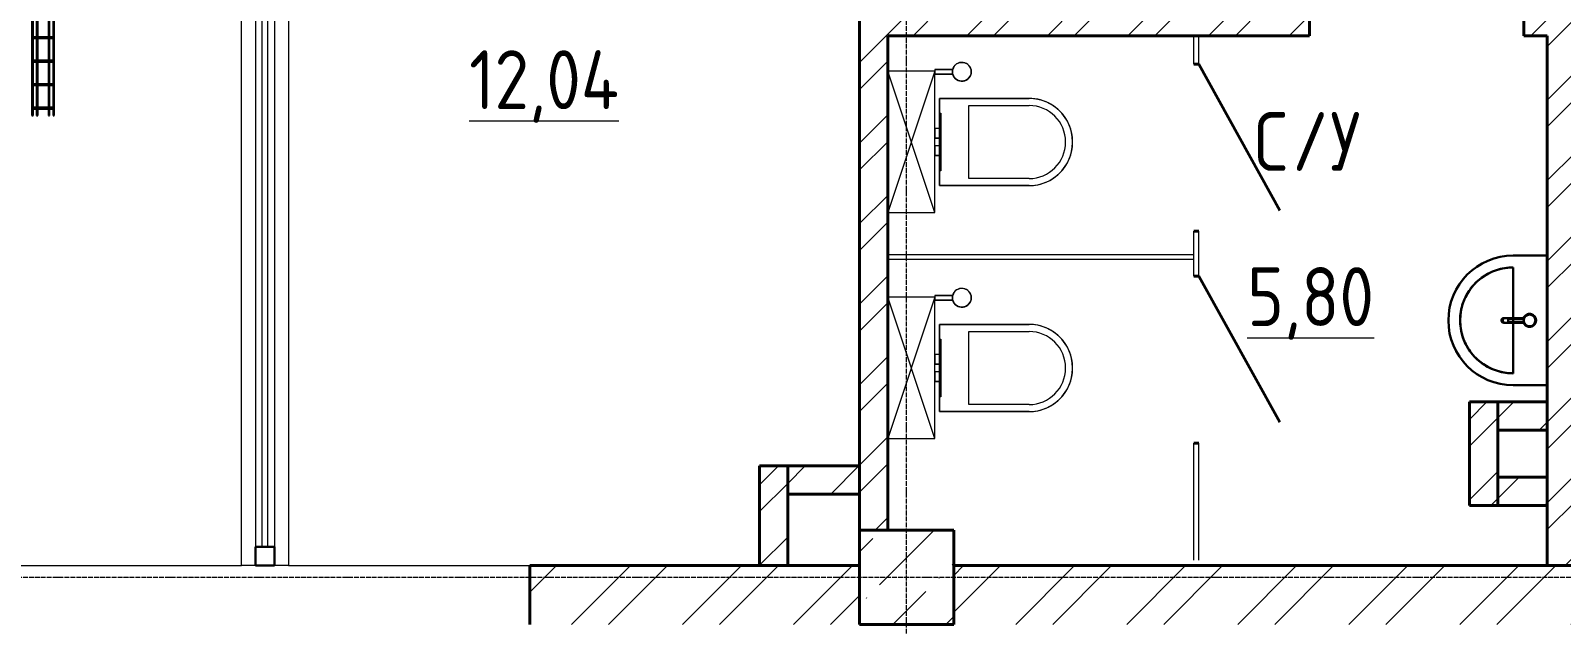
# Model space of a CAD drawing. Header units: millimetres. Extents: x 0 to 351840, y -132678 to 32417.
# Drawn here: x 311614 to 318113, y -49588 to -47066 of the extents above; entities that cross this region are included whole.
import ezdxf

# ---------------------------------------------------------------- set-up
doc = ezdxf.new("R2010")
doc.units = ezdxf.units.MM
doc.linetypes.add('BI_линия_сетки', pattern=[25, 20, -2.5, 0, -2.5])
for name, color, linetype, lineweight in [('Витраж', 7, 'Continuous', 18), ('Марки помещений', 7, 'Continuous', 20), ('Несущие колонны', 7, 'Continuous', 18), ('Оси', 7, 'Continuous', 9), ('Панели витража', 7, 'Continuous', 9), ('Перекрытие', 7, 'Continuous', 18), ('Сантехника', 7, 'Continuous', 9), ('Стены внутренние', 7, 'Continuous', 18), ('Стены наружные', 7, 'Continuous', 18), ('Стены несущие', 7, 'Continuous', 18), ('Узлы', 7, 'Continuous', 9)]:
    doc.layers.add(name, color=color, linetype=linetype, lineweight=lineweight)
doc.layers.add('Линии', color=7, linetype='Continuous', lineweight=9, true_color=0x00a600)
doc.styles.add('GOST Common_1', font='GOST Common.ttf', dxfattribs={"width": 0.9, "height": 250})
pattern_1 = [(45, (2e-10, 1e-10), (-235.732, 235.732), []), (45, (157.15, 1e-10), (-235.732, 235.732), [])]
pattern_2 = [(45, (2e-10, 1e-10), (-171.074, 171.074), []), (45, (114.05, 1e-10), (-171.074, 171.074), [])]

# ---------------------------------------------------------------- blocks, each defined once
blk = doc.blocks.new('*U54')
at = {"color": 0, "linetype": 'ByBlock', "lineweight": -2}
for p, q in [((5220.4, 47.5), (187, 47.5)), ((287.3, 42.5), (5220.4, 42.5)), ((5220.4, 27.5), (292.3, 27.5)), ((292.3, 22.5), (5220.4, 22.5)), ((4887.3, 42.5), (4887.3, 41.5)), ((4887.3, 41.5), (4887.3, 40)), ((4887.3, 40), (4887.3, 37.5)), ((4887.3, 37.5), (4887.3, -37.5)), ((4892.3, 41.5), (4892.3, 42.5)), ((4892.3, 40), (4892.3, 41.5)), ((4892.3, 37.5), (4892.3, 40)), ((4892.3, -37.5), (4892.3, 37.5)), ((4987.3, 42.5), (4987.3, 41.5)), ((4987.3, 41.5), (4987.3, 40)), ((4987.3, 40), (4987.3, 37.5)), ((4987.3, 37.5), (4987.3, -37.5)), ((4992.3, 41.5), (4992.3, 42.5)), ((4992.3, 40), (4992.3, 41.5)), ((4992.3, 37.5), (4992.3, 40)), ((4992.3, -37.5), (4992.3, 37.5)), ((5087.3, 42.5), (5087.3, 41.5)), ((5087.3, 41.5), (5087.3, 40)), ((5087.3, 40), (5087.3, 37.5)), ((5087.3, 37.5), (5087.3, -37.5)), ((5092.3, 41.5), (5092.3, 42.5)), ((5092.3, 40), (5092.3, 41.5)), ((5092.3, 37.5), (5092.3, 40)), ((5092.3, -37.5), (5092.3, 37.5)), ((5187.3, 42.5), (5187.3, 41.5)), ((5187.3, 41.5), (5187.3, 40)), ((5187.3, 40), (5187.3, 37.5)), ((5187.3, 37.5), (5187.3, -37.5)), ((5192.3, 41.5), (5192.3, 42.5)), ((5192.3, 40), (5192.3, 41.5)), ((5192.3, 37.5), (5192.3, 40)), ((5192.3, -37.5), (5192.3, 37.5)), ((5220.4, 47.5), (5217.4, 47.5)), ((5220.4, 42.5), (5220.4, 47.5)), ((5220.4, 22.5), (5220.4, 27.5)), ((187, -47.5), (5220.4, -47.5)), ((5220.4, -42.5), (287.3, -42.5)), ((5220.4, -22.5), (292.3, -22.5)), ((292.3, -27.5), (5220.4, -27.5)), ((4887.3, -37.5), (4887.3, -40)), ((4887.3, -40), (4887.3, -41.5)), ((4887.3, -41.5), (4887.3, -42.5)), ((4892.3, -40), (4892.3, -37.5)), ((4892.3, -41.5), (4892.3, -40)), ((4892.3, -42.5), (4892.3, -41.5)), ((4987.3, -37.5), (4987.3, -40)), ((4987.3, -40), (4987.3, -41.5)), ((4987.3, -41.5), (4987.3, -42.5)), ((4992.3, -40), (4992.3, -37.5)), ((4992.3, -41.5), (4992.3, -40)), ((4992.3, -42.5), (4992.3, -41.5)), ((5087.3, -37.5), (5087.3, -40)), ((5087.3, -40), (5087.3, -41.5)), ((5087.3, -41.5), (5087.3, -42.5)), ((5092.3, -40), (5092.3, -37.5)), ((5092.3, -41.5), (5092.3, -40)), ((5092.3, -42.5), (5092.3, -41.5)), ((5187.3, -37.5), (5187.3, -40)), ((5187.3, -40), (5187.3, -41.5)), ((5187.3, -41.5), (5187.3, -42.5)), ((5192.3, -40), (5192.3, -37.5)), ((5192.3, -41.5), (5192.3, -40)), ((5192.3, -42.5), (5192.3, -41.5)), ((5217.4, -47.5), (5220.4, -47.5)), ((5220.4, -27.5), (5220.4, -22.5)), ((5220.4, -47.5), (5220.4, -42.5))]:
    blk.add_line(p, q, dxfattribs=at)
for centre, start, end in [((4889.8, 40), 180, 0), ((4989.8, 40), 180, 0), ((5089.8, 40), 180, 0), ((5189.8, 40), 180, 0), ((4889.8, -40), 0, 180), ((4989.8, -40), 0, 180), ((5089.8, -40), 0, 180), ((5189.8, -40), 0, 180)]:
    blk.add_arc(centre, 2.5, start, end, dxfattribs=at)
blk = doc.blocks.new('_временные_конструкции_колонны_монолитные_прямоугольная - _временная_конструкция_колонна_400x400-V28-01 Этаж__0_000___Отделочный_')
at = {"layer": 'Несущие колонны', "lineweight": 9}
h = blk.add_hatch(dxfattribs=at)
h.set_pattern_fill('FP_30', color=9, style=0, pattern_type=2)
h.set_pattern_definition([(45, (-15900, 0), (84.1903, 308.6967), [396.875, -79.375, 3.353, -76.022])])
h.paths.add_polyline_path([(200, -200), (200, 200), (-200, 200), (-200, -200)])
at = {"layer": 'Несущие колонны', "color": 9, "lineweight": 40}
for p, q in [((200, 200), (-200, 200)), ((-200, 200), (-200, -200)), ((200, -200), (200, 200)), ((-200, -200), (200, -200))]:
    blk.add_line(p, q, dxfattribs=at)
blk = doc.blocks.new('_сантехника_2D_унитаз с инсталляцией - _сантехника_2D_унитаз с инсталляцией-V52-01 Этаж__0_000___Отделочный_')
at = {"layer": 'Сантехника', "color": 9}
for p, q in [((300, 200), (-300, 200)), ((-300, 200), (-300, 0)), ((300, 200), (-300, 0)), ((-300, 200), (300, 0)), ((-15.3, 219.6), (-56.3, 219.6)), ((-56.3, 219.6), (-56.3, 200)), ((-56.3, 200), (-15.3, 200)), ((-15.3, 200), (-15.3, 219.6)), ((57.7, 219.6), (16.7, 219.6)), ((16.7, 219.6), (16.7, 200)), ((16.7, 200), (57.7, 200)), ((57.7, 200), (57.7, 219.6)), ((300, 0), (300, 200))]:
    blk.add_line(p, q, dxfattribs=at)
at = {"layer": 'Узлы', "color": 9}
for p, q in [((-184.3, 219.6), (-184.3, 599.8)), ((-184.3, 599.8), (-184.3, 219.6)), ((-154.2, 344.5), (-154.2, 599.7)), ((155.9, 599.7), (155.9, 344.5)), ((185.9, 599.8), (185.9, 219.6)), ((185.9, 219.6), (185.9, 599.8)), ((155.9, 344.5), (-154.2, 344.5)), ((-307.7, 275.8), (-307.7, 200)), ((-307.7, 200), (-307.7, 274.5)), ((-307.7, 274.5), (-287.8, 274.5)), ((-287.8, 200), (-287.8, 275.7)), ((-287.8, 274.5), (-287.8, 200)), ((-307.7, 200), (-287.8, 200)), ((185.9, 219.6), (-184.3, 219.6)), ((-184.3, 219.6), (185.9, 219.6)), ((-122.3, 224.8), (123.7, 224.8)), ((-122.3, 219.6), (-122.3, 224.8)), ((-56.3, 219.6), (-56.3, 200)), ((-15.3, 219.6), (-15.3, 200)), ((16.7, 219.6), (16.7, 200)), ((57.7, 219.6), (57.7, 200)), ((123.7, 224.8), (123.7, 219.6))]:
    blk.add_line(p, q, dxfattribs=at)
blk.add_circle((-297.7, 314.5), 40, dxfattribs=at)
for centre, radius, start, end in [((0.8, 599.8), 185.1, 0, 180), ((0.8, 599.8), 185.1, 360, 180), ((0.9, 599.7), 155.1, 0, 180), ((-297.7, 314.5), 40, 284.37227, 255.48587)]:
    blk.add_arc(centre, radius, start, end, dxfattribs=at)
blk = doc.blocks.new('ADSK_Умывальник_Полукруглый_Керамический_ГОСТ30493-96 - 2-ой величины-5720892-01 Этаж__0_000___Отделочный_')
at = {"layer": 'Сантехника', "color": 9, "lineweight": 30}
for p, q in [((10236.5, 12510), (10236.5, 12365)), ((10501.6, 12510), (10286.5, 12510)), ((10736.5, 12510), (10521.4, 12510)), ((10786.5, 12365), (10786.5, 12510))]:
    blk.add_line(p, q, dxfattribs=at)
at = {"layer": 'Сантехника', "color": 9, "lineweight": 30, "flags": 128}
blk.add_lwpolyline([(10736.5, 12510), (10736.3, 12519), (10735.8, 12528), (10734.9, 12536.9), (10733.6, 12545.8), (10732, 12554.7), (10730.1, 12563.5), (10727.7, 12572.2), (10725.1, 12580.8), (10722.1, 12589.3), (10718.7, 12597.6), (10715.1, 12605.8), (10711.1, 12613.9), (10706.8, 12621.8), (10702.1, 12629.5), (10697.2, 12637), (10692, 12644.4), (10686.5, 12651.5), (10680.7, 12658.4), (10674.6, 12665), (10668.3, 12671.4), (10661.7, 12677.5), (10654.9, 12683.4), (10647.8, 12689), (10640.5, 12694.3), (10633.1, 12699.3), (10625.4, 12704), (10617.5, 12708.4), (10609.5, 12712.5), (10601.4, 12716.3), (10593, 12719.7), (10584.6, 12722.8), (10576, 12725.6), (10567.3, 12728), (10558.6, 12730), (10549.7, 12731.7), (10540.8, 12733.1), (10531.9, 12734.1), (10522.9, 12734.7), (10513.9, 12735), (10504.9, 12734.9), (10495.9, 12734.5), (10487, 12733.7), (10478.1, 12732.5), (10469.2, 12731), (10460.4, 12729.1), (10451.7, 12726.9), (10443, 12724.3), (10434.5, 12721.4), (10426.1, 12718.2), (10417.9, 12714.6), (10409.8, 12710.7), (10401.8, 12706.5), (10394, 12701.9), (10386.5, 12697.1), (10379.1, 12691.9), (10371.9, 12686.5), (10365, 12680.7), (10358.3, 12674.8), (10351.8, 12668.5), (10345.6, 12662), (10339.6, 12655.2), (10334, 12648.2), (10328.6, 12641), (10323.5, 12633.6), (10318.7, 12626), (10314.2, 12618.2), (10310, 12610.2), (10306.2, 12602.1), (10302.7, 12593.8), (10299.5, 12585.4), (10296.7, 12576.8), (10294.2, 12568.2), (10292, 12559.5), (10290.2, 12550.6), (10288.8, 12541.8), (10287.7, 12532.8), (10286.9, 12523.8), (10286.6, 12514.9), (10286.5, 12510)], dxfattribs=at)
at = {"layer": 'Сантехника', "color": 9, "lineweight": 30}
for radius in [275, 225]:
    blk.add_arc((10511.5, 12510), radius, 0, 180, dxfattribs=at)
blk = doc.blocks.new('ADSK_Смеситель_ГОСТ25809-96 - Для умывальника_Однорукояточный-V57-01 Этаж__0_000___Отделочный_')
at = {"layer": 'Сантехника', "color": 9, "lineweight": 30}
for p, q in [((18438.9, 1101.5), (18435, 1101.5)), ((18435, 1081.5), (18438.9, 1081.5)), ((18461.6, 1101.5), (18438.9, 1101.5)), ((18438.9, 1081.5), (18461.6, 1081.5)), ((18474.7, 1097.5), (18454, 1097.5)), ((18454, 1097.5), (18454, 1096.5)), ((18454, 1097.5), (18454, 1096.5)), ((18454, 1086.5), (18454, 1096.5)), ((18454, 1086.5), (18454, 1085.5)), ((18454, 1086.5), (18454, 1085.5)), ((18454, 1085.5), (18474.7, 1085.5)), ((18519.8, 1101.5), (18461.6, 1101.5)), ((18461.6, 1081.5), (18519.8, 1081.5)), ((18520.4, 1097.5), (18474.7, 1097.5)), ((18474.7, 1085.5), (18520.4, 1085.5)), ((18474.8, 1096.5), (18474.8, 1086.5))]:
    blk.add_line(p, q, dxfattribs=at)
for radius, start, end in [(27.5, 90, 168.92236), (27.5, 135, 168.02326), (24.5, 90, 270), (27.5, 113.75432, 126.68809), (27.5, 90, 108.02305), (27.5, 71.97695, 90), (27.5, 270, 90), (24.5, 270, 90), (27.5, 53.31191, 66.6878), (27.5, 11.97674, 45), (27.5, 191.0769, 270), (27.5, 191.97737, 225), (24.5, 165, 169.77016), (24.5, 165, 169.77016), (24.5, 190.22984, 195), (24.5, 190.22984, 195), (27.5, 233.31278, 246.24568), (27.5, 251.97766, 270), (27.5, 270, 288.02234), (27.5, 293.31133, 306.68722), (27.5, 315, 348.02263), (27.5, 353.31162, 6.68751)]:
    blk.add_arc((18545, 1091.5), radius, start, end, dxfattribs=at)
for start_param, end_param in [(0, 1.570796), (1.570796, 3.141593)]:
    blk.add_ellipse((18435, 1091.5), major_axis=(0, 10), ratio=0.965926, start_param=start_param, end_param=end_param, dxfattribs=at)
for points, knots in [([(18431.8, 1091.5), (18431.8, 1092.4), (18431.9, 1093.7), (18432.3, 1095.3), (18432.7, 1096.5), (18433.2, 1097.4), (18433.6, 1098.1), (18434, 1098.7), (18434.6, 1099.5), (18435.2, 1100.1), (18435.8, 1100.5), (18436.2, 1100.7), (18436.6, 1101), (18437.1, 1101.2), (18437.5, 1101.3), (18438, 1101.4), (18438.4, 1101.5), (18438.7, 1101.5), (18438.9, 1101.5)], [0, 0, 0, 0, 0.0833333, 0.125, 0.1666667, 0.2083333, 0.2291667, 0.25, 0.2916667, 0.3333333, 0.3541667, 0.375, 0.3958333, 0.4166667, 0.4375, 0.4583333, 0.4791667, 0.5, 0.5, 0.5, 0.5]), ([(18438.9, 1081.5), (18438.7, 1081.5), (18438.4, 1081.5), (18438, 1081.6), (18437.5, 1081.7), (18437.1, 1081.8), (18436.6, 1082), (18436.2, 1082.3), (18435.8, 1082.5), (18435.3, 1082.8), (18434.9, 1083.2), (18434.4, 1083.7), (18434, 1084.3), (18433.6, 1084.9), (18433.2, 1085.6), (18432.7, 1086.5), (18432.3, 1087.7), (18431.9, 1089.3), (18431.8, 1090.6), (18431.8, 1091.5)], [0.5, 0.5, 0.5, 0.5, 0.5208333, 0.5416667, 0.5625, 0.5833333, 0.6041667, 0.625, 0.6458333, 0.6666667, 0.6875, 0.7083333, 0.75, 0.7708333, 0.7916667, 0.8333333, 0.875, 0.9166667, 1, 1, 1, 1]), ([(18465.3, 1096.5), (18464.9, 1098), (18464.1, 1099.9), (18462.7, 1101.3), (18462, 1101.5), (18461.6, 1101.5)], [0.1666667, 0.1666667, 0.1666667, 0.1666667, 0.3333333, 0.4166667, 0.5, 0.5, 0.5, 0.5]), ([(18474.3, 1097.5), (18474.3, 1097.5), (18474.3, 1097.5), (18474.3, 1097.4), (18474.2, 1097.2), (18474.2, 1096.9), (18474.2, 1096.7), (18474.2, 1096.5)], [0, 0, 0, 0, 0.166667, 0.333333, 0.5, 0.666667, 1, 1, 1, 1]), ([(18474.7, 1085.5), (18474.7, 1085.5), (18474.8, 1085.5), (18474.8, 1085.6), (18474.8, 1085.8), (18474.8, 1086.1), (18474.8, 1086.3), (18474.8, 1086.5)], [0, 0, 0, 0, 0.166667, 0.333333, 0.5, 0.666667, 1, 1, 1, 1]), ([(18521.4, 1098.2), (18521.4, 1098.1), (18521.4, 1098), (18521.3, 1097.6), (18521.1, 1097), (18521, 1096.3), (18520.9, 1096)], [0.77430556, 0.77430556, 0.77430556, 0.77430556, 0.78298611, 0.79166667, 0.82638889, 0.86111111, 0.86111111, 0.86111111, 0.86111111]), ([(18520.9, 1087), (18521, 1086.7), (18521.1, 1086.2), (18521.2, 1085.6), (18521.3, 1085.2), (18521.4, 1085), (18521.4, 1084.9)], [0.13888889, 0.13888889, 0.13888889, 0.13888889, 0.16666667, 0.19444444, 0.20833333, 0.22222222, 0.22222222, 0.22222222, 0.22222222])]:
    blk.add_open_spline(points, degree=3, knots=knots, dxfattribs=at)
for points in [[(18461.6, 1081.5), (18462, 1081.5), (18462.7, 1081.7), (18463.8, 1082.7), (18464.7, 1084.3), (18465.1, 1085.7), (18465.3, 1086.5)], [(18474.2, 1086.5), (18474.2, 1086.3), (18474.2, 1086), (18474.3, 1085.6), (18474.3, 1085.5), (18474.3, 1085.5)], [(18474.8, 1096.5), (18474.8, 1096.7), (18474.8, 1097), (18474.8, 1097.4), (18474.8, 1097.5), (18474.7, 1097.5)], [(18520.3, 1096.5), (18520, 1094.8), (18519.6, 1091.5), (18520, 1088.2), (18520.3, 1086.5)], [(18519.9, 1097.4), (18519.9, 1097.4), (18520, 1097.5), (18520, 1097.5), (18520, 1097.5)], [(18520, 1085.5), (18520, 1085.5), (18520, 1085.5), (18520, 1085.5)], [(18520.4, 1097.5), (18520.4, 1097.4), (18520.4, 1097.4), (18520.4, 1097.2), (18520.4, 1097), (18520.3, 1096.8), (18520.3, 1096.6), (18520.3, 1096.5)], [(18520.3, 1086.5), (18520.3, 1086.4), (18520.3, 1086.2), (18520.4, 1086), (18520.4, 1085.8), (18520.4, 1085.6), (18520.4, 1085.6), (18520.4, 1085.5)]]:
    blk.add_open_spline(points, degree=3, dxfattribs=at)
blk = doc.blocks.new('Системная панель - _панель_витража_остекление_внутренний-7842022-01 Этаж__0_000___Отделочный_')
at = {"layer": 'Панели витража', "color": 9}
for p, q in [((2495, 12.5), (-2495, 12.5)), ((-2495, 12.5), (-2495, -12.5)), ((-2495, -12.5), (2495, -12.5))]:
    blk.add_line(p, q, dxfattribs=at)
blk = doc.blocks.new('Прямоугольный импост - _импост_80x80-7842021-01 Этаж__0_000___Отделочный_')
at = {"layer": 'Витраж', "lineweight": 9}
h = blk.add_hatch(dxfattribs=at)
h.set_pattern_fill('FP_51', color=9, style=0, pattern_type=2)
h.set_pattern_definition([(90, (0, 0), (-200, 1e-14), [])])
h.paths.add_polyline_path([(13162.8, 130), (13162.8, 5120), (13135.3, 5120), (13135.3, 130)])
h.paths.add_polyline_path([(13187.8, 130), (13215.3, 130), (13215.3, 5120), (13187.8, 5120), (13187.8, 1857)])
at = {"layer": 'Витраж', "color": 9}
for p, q in [((13135.3, 5120), (13135.3, 130)), ((13215.3, 5120), (13215.3, 130))]:
    blk.add_line(p, q, dxfattribs=at)
blk = doc.blocks.new('Прямоугольный импост - _импост_80x80-7842024-01 Этаж__0_000___Отделочный_')
at = {"layer": 'Витраж', "color": 9, "lineweight": 30}
for p, q in [((0, 40), (-80, 40)), ((-80, 40), (-80, -40)), ((0, -40), (0, 40)), ((-80, -40), (0, -40))]:
    blk.add_line(p, q, dxfattribs=at)
blk = doc.blocks.new('A$C13a22a9d')
at = {"layer": 'Стены внутренние', "lineweight": 9}
h = blk.add_hatch(dxfattribs=at)
h.set_pattern_fill('FP_42', color=9, style=0, pattern_type=2)
h.set_pattern_definition(pattern_2)
h.paths.add_polyline_path([(15700, 200), (15820, 200), (15820, 5280), (15700, 5280), (15700, 714.2)])
h = blk.add_hatch(dxfattribs=at)
h.set_pattern_fill('FP_42', color=9, style=0, pattern_type=2)
h.set_pattern_definition(pattern_2)
h.paths.add_polyline_path([(18740, 50), (18740, 5280), (18620, 5280), (18620, 50)])
h = blk.add_hatch(dxfattribs=at)
h.set_pattern_fill('FP_42', color=9, style=0, pattern_type=2)
h.set_pattern_definition(pattern_2)
h.paths.add_polyline_path([(17610, 2300), (17610, 2420), (15820, 2420), (15820, 2300), (17037.7, 2300)])
h.paths.add_polyline_path([(18620, 2300), (18620, 2420), (18520, 2420), (18520, 2300)])
h = blk.add_hatch(dxfattribs=at)
h.set_pattern_fill('FP_42', color=9, style=0, pattern_type=2)
h.set_pattern_definition(pattern_2)
h.paths.add_polyline_path([(18290, 305), (18410, 305), (18410, 745), (18290, 745), (18290, 714.2)])
h = blk.add_hatch(dxfattribs=at)
h.set_pattern_fill('FP_42', color=9, style=0, pattern_type=2)
h.set_pattern_definition(pattern_2)
h.paths.add_polyline_path([(18410, 625), (18620, 625), (18620, 745), (18410, 745), (18410, 714.2)])
h = blk.add_hatch(dxfattribs=at)
h.set_pattern_fill('FP_42', color=9, style=0, pattern_type=2)
h.set_pattern_definition(pattern_2)
h.paths.add_polyline_path([(15275, 50), (15395, 50), (15395, 473.7), (15275, 473.7)])
h = blk.add_hatch(dxfattribs=at)
h.set_pattern_fill('FP_42', color=9, style=0, pattern_type=2)
h.set_pattern_definition(pattern_2)
h.paths.add_polyline_path([(15700, 353.7), (15700, 473.7), (15395, 473.7), (15395, 353.7)])
h = blk.add_hatch(dxfattribs=at)
h.set_pattern_fill('FP_42', color=9, style=0, pattern_type=2)
h.set_pattern_definition(pattern_2)
h.paths.add_polyline_path([(18410, 305), (18620, 305), (18620, 425), (18410, 425)])
at = {"layer": 'Стены наружные', "lineweight": 9}
h = blk.add_hatch(dxfattribs=at)
h.set_pattern_fill('FP_37', color=9, angle=225, style=0, pattern_type=2)
h.set_pattern_definition(pattern_1)
h.paths.add_polyline_path([(15196, -200), (15700, -200), (15700, 50), (14300, 50), (14300, -200)])
h = blk.add_hatch(dxfattribs=at)
h.set_pattern_fill('FP_37', color=9, angle=225, style=0, pattern_type=2)
h.set_pattern_definition(pattern_1)
h.paths.add_polyline_path([(18879.3, -200), (19300, -200), (19300, 50), (16100, 50), (16100, -200), (17037.7, -200)])
at = {"layer": 'Линии', "color": 9}
for p, q in [((17120, 2180), (17120, 2300)), ((17140, 2180), (17140, 2300)), ((17120, 1280), (17120, 1470)), ((17140, 1280), (17140, 1470)), ((17120, 1370), (15820, 1370)), ((17120, 1350), (15820, 1350)), ((17120, 73), (17120, 570)), ((17140, 73), (17140, 570))]:
    blk.add_line(p, q, dxfattribs=at)
at = {"layer": 'Линии', "color": 9, "lineweight": 40}
for p, q in [((17120, 2180), (17140, 2180)), ((17140, 2180), (17484.2, 1559)), ((17120, 1470), (17140, 1470)), ((17120, 1280), (17140, 1280)), ((17140, 1280), (17484.2, 659)), ((17120, 570), (17140, 570))]:
    blk.add_line(p, q, dxfattribs=at)
at = {"layer": 'Оси', "color": 9, "linetype": 'BI_линия_сетки'}
for p, q in [((15900, -3627.3), (15900, 29372.3)), ((-4869.1, 0), (49050, 0))]:
    blk.add_line(p, q, dxfattribs=at)
at = {"layer": 'Перекрытие', "color": 9, "lineweight": 9}
for p, q in [((10100, 50), (13075.3, 50)), ((13275.3, 50), (14300, 50))]:
    blk.add_line(p, q, dxfattribs=at)
at = {"layer": 'Стены внутренние', "color": 9}
for p, q in [((13075.3, 50), (13075.3, 5200)), ((13275.3, 5200), (13275.3, 50)), ((13135.3, 50), (13075.3, 50)), ((13275.3, 50), (13215.3, 50))]:
    blk.add_line(p, q, dxfattribs=at)
at = {"layer": 'Стены несущие', "color": 9, "lineweight": 40}
for p, q in [((15700, 200), (15700, 5400)), ((17610, 2300), (17610, 2420)), ((18520, 2420), (18520, 2300)), ((15820, 200), (15820, 2300)), ((15820, 2300), (17610, 2300)), ((18520, 2300), (18620, 2300)), ((18620, 2300), (18620, 50)), ((18620, 745), (18290, 745)), ((18290, 745), (18290, 305)), ((18410, 305), (18410, 745)), ((18410, 625), (18620, 625)), ((15700, 473.7), (15275, 473.7)), ((15275, 473.7), (15275, 50)), ((15395, 50), (15395, 473.7)), ((18620, 425), (18410, 425)), ((15395, 353.7), (15700, 353.7)), ((18290, 305), (18620, 305)), ((15700, 50), (14300, 50)), ((14300, 50), (14300, -200)), ((19300, 50), (16100, 50))]:
    blk.add_line(p, q, dxfattribs=at)
at = {"layer": 'Витраж', "color": 9}
blk.add_blockref('Прямоугольный импост - _импост_80x80-7842021-01 Этаж__0_000___Отделочный_', (0, 0), dxfattribs=at)
at = {"layer": 'Витраж', "color": 9, "rotation": 269.9999999999999}
blk.add_blockref('Прямоугольный импост - _импост_80x80-7842024-01 Этаж__0_000___Отделочный_', (13175.3, 50), dxfattribs=at)
at = {"layer": 'Несущие колонны', "color": 9}
blk.add_blockref('_временные_конструкции_колонны_монолитные_прямоугольная - _временная_конструкция_колонна_400x400-V28-01 Этаж__0_000___Отделочный_', (15900, 0), dxfattribs=at)
at = {"layer": 'Панели витража', "color": 9, "rotation": 89.99999999999991}
blk.add_blockref('Системная панель - _панель_витража_остекление_внутренний-7842022-01 Этаж__0_000___Отделочный_', (13175.3, 2625), dxfattribs=at)
at = {"layer": 'Сантехника', "color": 9}
for name, p, rotation in [('_сантехника_2D_унитаз с инсталляцией - _сантехника_2D_унитаз с инсталляцией-V52-01 Этаж__0_000___Отделочный_', (15820, 1850), 269.9999999999997), ('ADSK_Умывальник_Полукруглый_Керамический_ГОСТ30493-96 - 2-ой величины-5720892-01 Этаж__0_000___Отделочный_', (30985, -9420), 90.00000000000007), ('_сантехника_2D_унитаз с инсталляцией - _сантехника_2D_унитаз с инсталляцией-V52-01 Этаж__0_000___Отделочный_', (15820, 890), 269.9999999999997)]:
    blk.add_blockref(name, p, dxfattribs=dict(at, rotation=rotation))
blk.add_blockref('ADSK_Смеситель_ГОСТ25809-96 - Для умывальника_Однорукояточный-V57-01 Этаж__0_000___Отделочный_', (0, 0), dxfattribs=at)
at = {"layer": 'Марки помещений', "color": 9, "lineweight": 9, "char_height": 250, "attachment_point": 1, "style": 'GOST Common_1'}
for s, insert, width in [('\\L12,04', (14042.5, 2238.9), 836.962), ('\\fGOST Common|b0|i0|c204|p34|;\\W.9;С', (17376.1, 1976.5), 194.81), ('\\fGOST Common|b0|i0|c204|p34|;\\W.9;/', (17536.8, 1976.5), 194.81), ('\\fGOST Common|b0|i0|c204|p34|;\\W.9;У', (17697.5, 1976.5), 216.456), ('\\L5,80', (17345.9, 1317.4), 678.228)]:
    blk.add_mtext(s, dxfattribs=dict(at, insert=insert, width=width))

msp = doc.modelspace()

# ---------------------------------------------------------------- block references
msp.add_blockref('A$C13a22a9d', (299433.4, -49388.2))
at = {"color": 1, "rotation": 270}
msp.add_blockref('*U54', (311666.8, -42205.7), dxfattribs=at)

doc.saveas('drawing.dxf')
